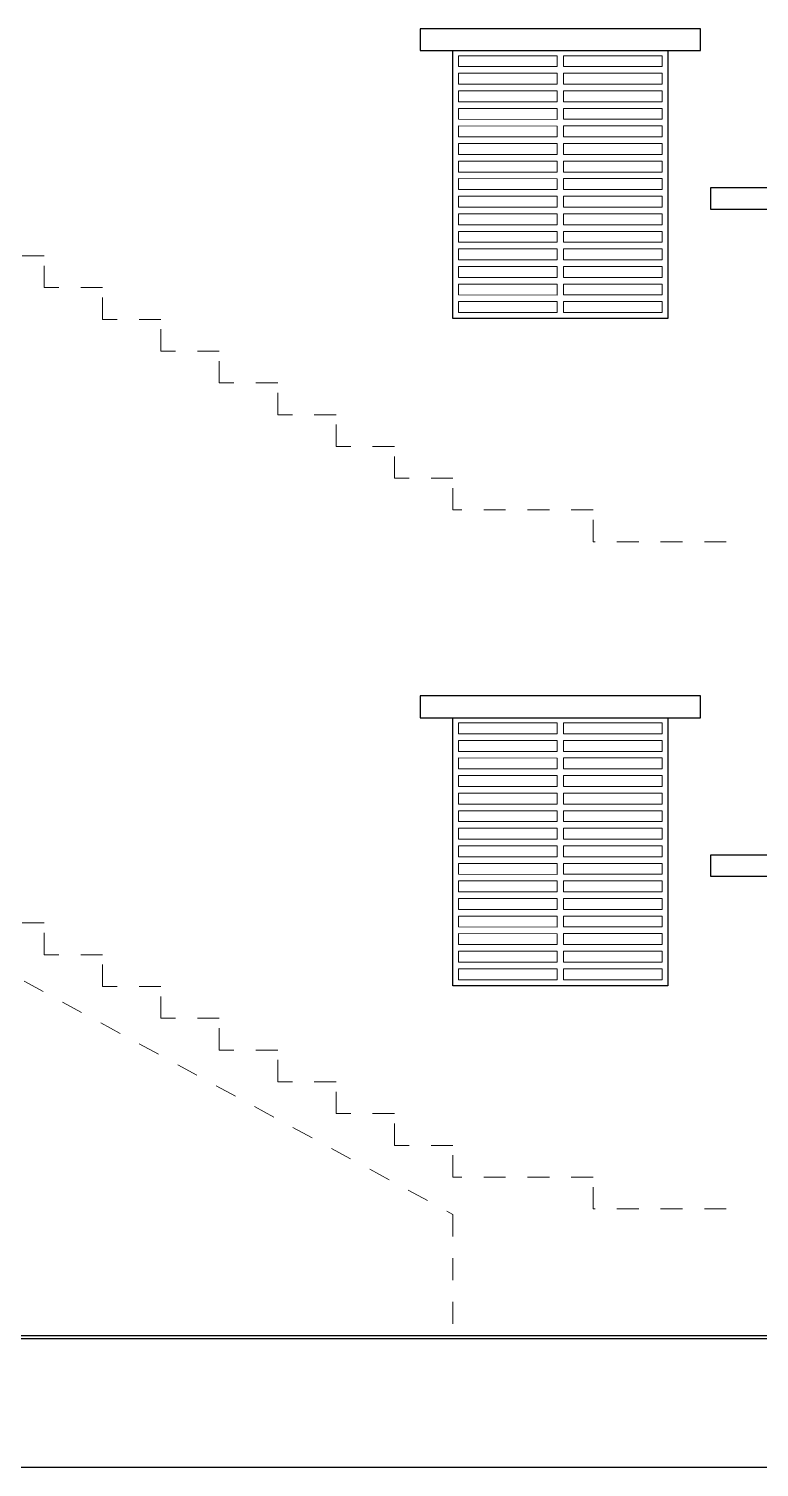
# Model space of a CAD drawing. Header units: metres. Extents: x -1441 to -394, y -133 to 518.
# Drawn here: x -1141.45 to -1138.11, y 140.12 to 146.69 of the extents above; entities that cross this region are included whole.
import ezdxf

# ---------------------------------------------------------------- set-up
doc = ezdxf.new("R2010")
doc.units = ezdxf.units.M
doc.header["$LTSCALE"] = 25.4
doc.linetypes.add('ACAD_ISO02W100', pattern=[15, 12, -3])
doc.linetypes.add('DASHED2', pattern=[9.525, 6.35, -3.175])
doc.layers.get('0').update_dxf_attribs({"linetype": 'CONTINUOUS'})

msp = doc.modelspace()

# ---------------------------------------------------------------- linework, layer by layer
at = {"color": 8, "linetype": 'DASHED2', "lineweight": 9, "ltscale": 0.0005}
for p, q in [((-1142.3524, 142.818), (-1139.5129, 141.2735)), ((-1139.5129, 141.2735), (-1139.5129, 140.718))]:
    msp.add_line(p, q, dxfattribs=at)
at = {"color": 7, "linetype": 'Continuous'}
for p, q in [((-1130.4129, 140.718), (-1151.2829, 140.718)), ((-1130.4129, 140.7047), (-1142.3524, 140.7047))]:
    msp.add_line(p, q, dxfattribs=at)
at = {"color": 8, "linetype": 'ACAD_ISO02W100', "lineweight": 9, "ltscale": 0.0003}
msp.add_line((-1142.3524, 140.718), (-1138.0329, 140.718), dxfattribs=at)
at = {"color": 7}
msp.add_line((-1152.0279, 140.118), (-1127.16, 140.118), dxfattribs=at)
at = {"color": 7, "linetype": 'Continuous'}
for points in [[(-1139.6629, 146.5942), (-1138.3807, 146.5942), (-1138.3807, 146.6942), (-1139.6629, 146.6942)], [(-1139.6629, 143.5442), (-1138.3807, 143.5442), (-1138.3807, 143.6442), (-1139.6629, 143.6442)]]:
    msp.add_lwpolyline(points, close=True, dxfattribs=at)
at = {"color": 38, "linetype": 'Continuous'}
for points in [[(-1139.5129, 146.5942), (-1138.5307, 146.5942), (-1138.5307, 145.3695), (-1139.5129, 145.3695)], [(-1139.5129, 143.5442), (-1138.5307, 143.5442), (-1138.5307, 142.3195), (-1139.5129, 142.3195)]]:
    msp.add_lwpolyline(points, close=True, dxfattribs=at)
at = {"color": 8, "linetype": 'Continuous', "lineweight": 9}
for points in [[(-1139.4872, 146.5711), (-1139.0368, 146.571), (-1139.0368, 146.521), (-1139.4872, 146.5211)], [(-1138.5564, 146.5711), (-1139.0068, 146.5711), (-1139.0068, 146.5211), (-1138.5564, 146.5211)], [(-1139.4872, 146.4908), (-1139.0368, 146.4906), (-1139.0368, 146.4406), (-1139.4872, 146.4408)], [(-1138.5564, 146.4908), (-1139.0068, 146.4908), (-1139.0068, 146.4408), (-1138.5564, 146.4408)], [(-1139.4872, 146.4105), (-1139.0368, 146.4103), (-1139.0368, 146.3603), (-1139.4872, 146.3605)], [(-1138.5564, 146.4105), (-1139.0068, 146.4105), (-1139.0068, 146.3605), (-1138.5564, 146.3605)], [(-1139.4872, 146.3302), (-1139.0368, 146.33), (-1139.0368, 146.28), (-1139.4872, 146.2802)], [(-1138.5564, 146.3302), (-1139.0068, 146.3302), (-1139.0068, 146.2802), (-1138.5564, 146.2802)], [(-1139.4872, 146.2499), (-1139.0368, 146.2497), (-1139.0368, 146.1997), (-1139.4872, 146.1999)], [(-1138.5564, 146.2499), (-1139.0068, 146.2499), (-1139.0068, 146.1999), (-1138.5564, 146.1999)], [(-1139.4872, 146.1696), (-1139.0368, 146.1694), (-1139.0368, 146.1194), (-1139.4872, 146.1196)], [(-1138.5564, 146.1696), (-1139.0068, 146.1696), (-1139.0068, 146.1196), (-1138.5564, 146.1196)], [(-1139.4872, 146.0893), (-1139.0368, 146.0891), (-1139.0368, 146.0391), (-1139.4872, 146.0393)], [(-1138.5564, 146.0893), (-1139.0068, 146.0893), (-1139.0068, 146.0393), (-1138.5564, 146.0393)], [(-1139.4872, 146.009), (-1139.0368, 146.0088), (-1139.0368, 145.9588), (-1139.4872, 145.959)], [(-1138.5564, 146.009), (-1139.0068, 146.009), (-1139.0068, 145.959), (-1138.5564, 145.959)], [(-1139.4872, 145.9287), (-1139.0368, 145.9285), (-1139.0368, 145.8785), (-1139.4872, 145.8787)], [(-1138.5564, 145.9287), (-1139.0068, 145.9287), (-1139.0068, 145.8787), (-1138.5564, 145.8787)], [(-1139.4872, 145.8484), (-1139.0368, 145.8482), (-1139.0368, 145.7982), (-1139.4872, 145.7984)], [(-1138.5564, 145.8484), (-1139.0068, 145.8484), (-1139.0068, 145.7984), (-1138.5564, 145.7984)], [(-1139.4872, 145.7681), (-1139.0368, 145.7679), (-1139.0368, 145.7179), (-1139.4872, 145.7181)], [(-1138.5564, 145.7681), (-1139.0068, 145.7681), (-1139.0068, 145.7181), (-1138.5564, 145.7181)], [(-1139.4872, 145.6878), (-1139.0368, 145.6876), (-1139.0368, 145.6376), (-1139.4872, 145.6378)], [(-1138.5564, 145.6878), (-1139.0068, 145.6878), (-1139.0068, 145.6378), (-1138.5564, 145.6378)], [(-1139.4872, 145.6075), (-1139.0368, 145.6073), (-1139.0368, 145.5573), (-1139.4872, 145.5575)], [(-1138.5564, 145.6075), (-1139.0068, 145.6075), (-1139.0068, 145.5575), (-1138.5564, 145.5575)], [(-1139.4872, 145.5272), (-1139.0368, 145.527), (-1139.0368, 145.477), (-1139.4872, 145.4772)], [(-1138.5564, 145.5272), (-1139.0068, 145.5272), (-1139.0068, 145.4772), (-1138.5564, 145.4772)], [(-1139.4872, 145.4469), (-1139.0368, 145.4467), (-1139.0368, 145.3967), (-1139.4872, 145.3969)], [(-1138.5564, 145.4469), (-1139.0068, 145.4469), (-1139.0068, 145.3969), (-1138.5564, 145.3969)], [(-1139.4872, 143.5211), (-1139.0368, 143.521), (-1139.0368, 143.471), (-1139.4872, 143.4711)], [(-1138.5564, 143.5211), (-1139.0068, 143.5211), (-1139.0068, 143.4711), (-1138.5564, 143.4711)], [(-1139.4872, 143.4408), (-1139.0368, 143.4406), (-1139.0368, 143.3906), (-1139.4872, 143.3908)], [(-1138.5564, 143.4408), (-1139.0068, 143.4408), (-1139.0068, 143.3908), (-1138.5564, 143.3908)], [(-1139.4872, 143.3605), (-1139.0368, 143.3603), (-1139.0368, 143.3103), (-1139.4872, 143.3105)], [(-1138.5564, 143.3605), (-1139.0068, 143.3605), (-1139.0068, 143.3105), (-1138.5564, 143.3105)], [(-1139.4872, 143.2802), (-1139.0368, 143.28), (-1139.0368, 143.23), (-1139.4872, 143.2302)], [(-1138.5564, 143.2802), (-1139.0068, 143.2802), (-1139.0068, 143.2302), (-1138.5564, 143.2302)], [(-1139.4872, 143.1999), (-1139.0368, 143.1997), (-1139.0368, 143.1497), (-1139.4872, 143.1499)], [(-1138.5564, 143.1999), (-1139.0068, 143.1999), (-1139.0068, 143.1499), (-1138.5564, 143.1499)], [(-1139.4872, 143.1196), (-1139.0368, 143.1194), (-1139.0368, 143.0694), (-1139.4872, 143.0696)], [(-1138.5564, 143.1196), (-1139.0068, 143.1196), (-1139.0068, 143.0696), (-1138.5564, 143.0696)], [(-1139.4872, 143.0393), (-1139.0368, 143.0391), (-1139.0368, 142.9891), (-1139.4872, 142.9893)], [(-1138.5564, 143.0393), (-1139.0068, 143.0393), (-1139.0068, 142.9893), (-1138.5564, 142.9893)], [(-1139.4872, 142.959), (-1139.0368, 142.9588), (-1139.0368, 142.9088), (-1139.4872, 142.909)], [(-1138.5564, 142.959), (-1139.0068, 142.959), (-1139.0068, 142.909), (-1138.5564, 142.909)], [(-1139.4872, 142.8787), (-1139.0368, 142.8785), (-1139.0368, 142.8285), (-1139.4872, 142.8287)], [(-1138.5564, 142.8787), (-1139.0068, 142.8787), (-1139.0068, 142.8287), (-1138.5564, 142.8287)], [(-1139.4872, 142.7984), (-1139.0368, 142.7982), (-1139.0368, 142.7482), (-1139.4872, 142.7484)], [(-1138.5564, 142.7984), (-1139.0068, 142.7984), (-1139.0068, 142.7484), (-1138.5564, 142.7484)], [(-1139.4872, 142.7181), (-1139.0368, 142.7179), (-1139.0368, 142.6679), (-1139.4872, 142.6681)], [(-1138.5564, 142.7181), (-1139.0068, 142.7181), (-1139.0068, 142.6681), (-1138.5564, 142.6681)], [(-1139.4872, 142.6378), (-1139.0368, 142.6376), (-1139.0368, 142.5876), (-1139.4872, 142.5878)], [(-1138.5564, 142.6378), (-1139.0068, 142.6378), (-1139.0068, 142.5878), (-1138.5564, 142.5878)], [(-1139.4872, 142.5575), (-1139.0368, 142.5573), (-1139.0368, 142.5073), (-1139.4872, 142.5075)], [(-1138.5564, 142.5575), (-1139.0068, 142.5575), (-1139.0068, 142.5075), (-1138.5564, 142.5075)], [(-1139.4872, 142.4772), (-1139.0368, 142.477), (-1139.0368, 142.427), (-1139.4872, 142.4272)], [(-1138.5564, 142.4772), (-1139.0068, 142.4772), (-1139.0068, 142.4272), (-1138.5564, 142.4272)], [(-1139.4872, 142.3969), (-1139.0368, 142.3967), (-1139.0368, 142.3467), (-1139.4872, 142.3469)], [(-1138.5564, 142.3969), (-1139.0068, 142.3969), (-1139.0068, 142.3469), (-1138.5564, 142.3469)]]:
    msp.add_lwpolyline(points, close=True, dxfattribs=at)
at = {"color": 7, "linetype": 'Continuous'}
for points in [[(-1138.3329, 145.868), (-1138.3329, 145.968), (-1133.6842, 145.968), (-1133.6842, 145.868), (-1138.3329, 145.868)], [(-1138.3329, 142.818), (-1138.3329, 142.918), (-1133.6842, 142.918), (-1133.6842, 142.818), (-1138.3329, 142.818)]]:
    msp.add_lwpolyline(points, dxfattribs=at)
at = {"color": 8, "linetype": 'DASHED2', "lineweight": 9, "ltscale": 0.0005}
for points in [[(-1138.2629, 144.349), (-1138.8716, 144.349), (-1138.8716, 144.4942), (-1139.5129, 144.4942), (-1139.5129, 144.6395), (-1139.7799, 144.6395), (-1139.7799, 144.7847), (-1140.0469, 144.7847), (-1140.0469, 144.9299), (-1140.3139, 144.9299), (-1140.3139, 145.0752), (-1140.5809, 145.0752), (-1140.5809, 145.2204), (-1140.8479, 145.2204), (-1140.8479, 145.3656), (-1141.1149, 145.3656), (-1141.1149, 145.5109), (-1141.3819, 145.5109), (-1141.3819, 145.6561), (-1141.6489, 145.6561)], [(-1138.2629, 141.299), (-1138.8716, 141.299), (-1138.8716, 141.4442), (-1139.5129, 141.4442), (-1139.5129, 141.5895), (-1139.7799, 141.5895), (-1139.7799, 141.7347), (-1140.0469, 141.7347), (-1140.0469, 141.8799), (-1140.3139, 141.8799), (-1140.3139, 142.0252), (-1140.5809, 142.0252), (-1140.5809, 142.1704), (-1140.8479, 142.1704), (-1140.8479, 142.3156), (-1141.1149, 142.3156), (-1141.1149, 142.4609), (-1141.3819, 142.4609), (-1141.3819, 142.6061), (-1141.6489, 142.6061)]]:
    msp.add_lwpolyline(points, dxfattribs=at)

doc.saveas('drawing.dxf')
